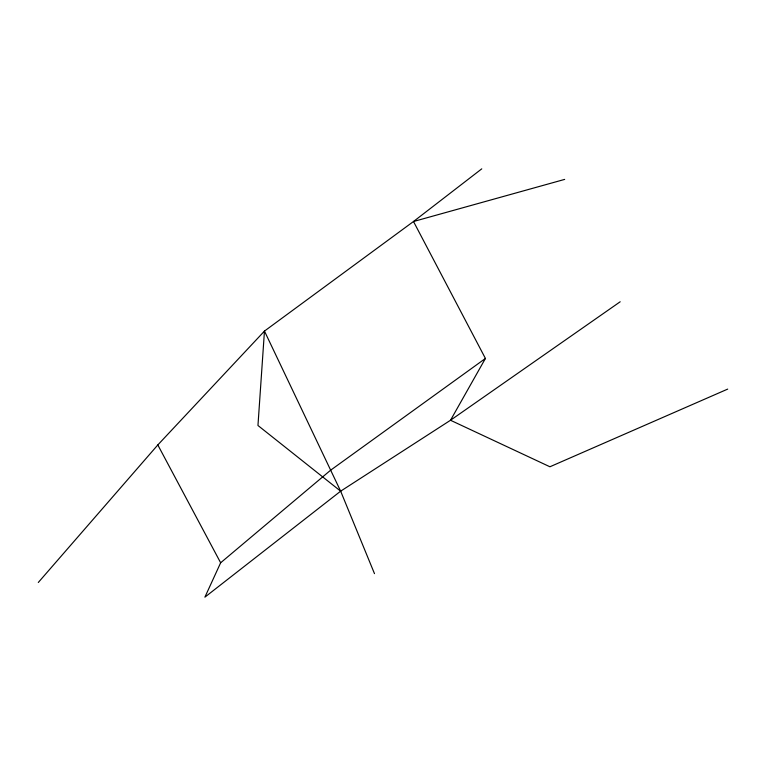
<?xml version="1.0" encoding="UTF-8"?>
<svg xmlns="http://www.w3.org/2000/svg" width="766" height="766" viewBox="0 0 766 766"><rect width="100%" height="100%" fill="white"/><g stroke="black" fill="none" stroke-linecap="round" stroke-linejoin="round"><path stroke-width="1.15" d="M481.757 168.846L413.496 221.508L485.424 358.459L330.625 470.2L220.646 562.78L204.895 597.154L340.65 491.169L450.513 420.256L620.192 301.766M485.424 358.459L450.513 420.256L549.921 466.772L727.7 389.099M38.3 582.476L157.815 444.941L264.462 331.084L413.496 221.508L564.676 179.397M340.65 491.169L257.96 425.484L264.462 331.084L340.65 491.169L374.488 573.648M157.815 444.941L220.646 562.78"/></g></svg>
